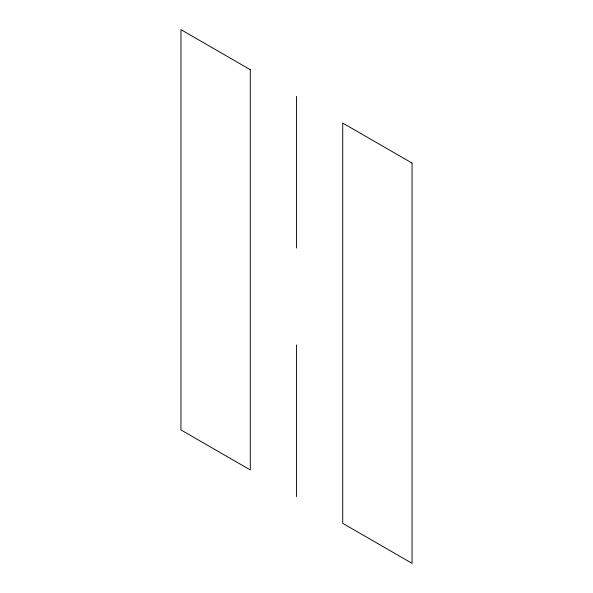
<?xml version="1.0" encoding="UTF-8"?>
<svg xmlns="http://www.w3.org/2000/svg" width="593" height="593" viewBox="0 0 593 593"><rect width="100%" height="100%" fill="white"/><g stroke="black" fill="none" stroke-linecap="round" stroke-linejoin="round"><path stroke-width="0.89" d="M296.5 96.362L296.5 248.059M296.5 344.941L296.5 496.637M250.283 69.677L180.954 29.65L180.954 429.925L250.283 469.952L250.283 69.677M412.046 163.075L342.717 123.047L342.717 523.322L412.046 563.35L412.046 163.075"/></g></svg>
